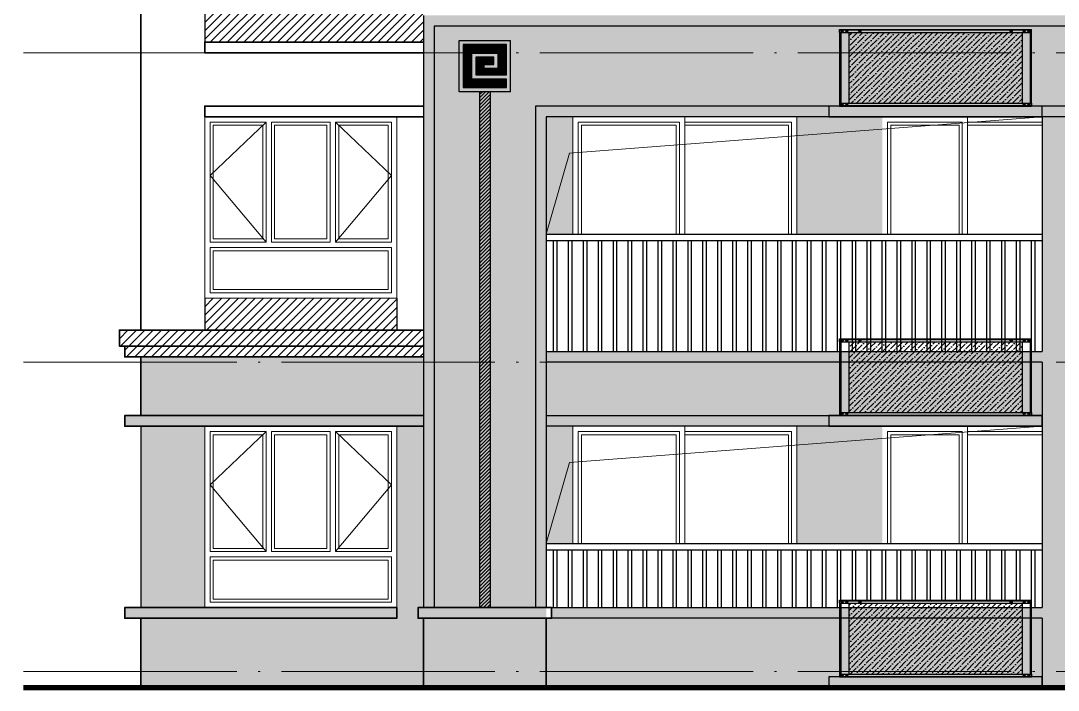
# Model space of a CAD drawing. Extents: x -518115 to 1124316, y -209821 to 1628073.
# Drawn here: x 826692 to 836417, y 114574 to 120849 of the extents above; entities that cross this region are included whole.
import ezdxf
from ezdxf.xclip import XClip

# ---------------------------------------------------------------- set-up
doc = ezdxf.new("R2010")
doc.units = 0
doc.header["$LTSCALE"] = 1000
doc.header["$MEASUREMENT"] = 0
doc.header["$XCLIPFRAME"] = 0
doc.linetypes.add('DOTE', pattern=[2.4200000000000004, 2, -0.2, 0.02, -0.2])
for name, color, linetype in [('3-剖面填充（细）', 250, 'Continuous'), ('5-平立面看线1', 45, 'Continuous'), ('Stair-栏杆', 142, 'Continuous'), ('修改标示', 212, 'Continuous'), ('看线', 251, 'Continuous'), ('立面', 73, 'Continuous')]:
    doc.layers.add(name, color=color, linetype=linetype)
for name, color, linetype, lineweight in [('DOTE', 19, 'DOTE', 9), ('WALL', 9, 'Continuous', 40), ('WINDOW', 144, 'Continuous', 15), ('立面-中轮廓线', 213, 'Continuous', 35), ('立面-普通轮廓', 7, 'Continuous', 18), ('立面-洞口示意', 152, 'Continuous', 13), ('立面-窗开启线', 250, 'Continuous', 13)]:
    doc.layers.add(name, color=color, linetype=linetype, lineweight=lineweight)

# ---------------------------------------------------------------- blocks, each defined once
blk = doc.blocks.new('A$C0FC9229A')
at = {"color": 164}
blk.add_wipeout([(1079.579837211702, 1056.4612844407857), (1079.0798372109443, 1056.961284441528), (-922.9201627899898, 1056.9612844389592), (-923.4201627882102, 1056.4612844407295), (-923.4201627881281, 1026.9612844414949), (-921.9201627881267, 1026.9612844417134), (-921.9201627881266, 286.96128444166413), (-923.4201627881263, 286.96128444170995), (-923.4201627882101, 257.4612844426099), (-922.92016278999, 256.96128444438006), (1079.0798372109446, 256.96128444187), (1079.5798372117024, 257.4612844426122), (1079.5798372118738, 286.9612844416141), (1078.0798372118734, 286.961284441712), (1078.0798372118734, 1026.9612844416044), (1079.5798372118675, 1026.9612844419455)], dxfattribs=at).translate(0, 0, -1e-08).dxf.layer = 'WALL'
h = blk.add_hatch()
h.set_pattern_fill('ANSI36', color=164, scale=25, style=0)
h.set_pattern_definition([(45, (0, 0), (21.04747528375584, 77.17407604043804), [99.21875, -19.84375, 0, -19.84375])])
h.paths.add_polyline_path([(982.5813084756956, 286.9612844416974), (982.5813084756956, 1026.961284441697), (-825.9216340542771, 1026.961284441671), (-825.9216340542771, 286.9612844416711)])
for p, q in [((-923.4201627881266, 1026.96128444167), (-923.4201627881266, 1056.461284440738)), ((-923.4201627881266, 1056.461284440738), (-922.9201627899893, 1056.461284440738)), ((-923.4201627881266, 1051.754177659896), (1079.579837211873, 1051.754177659925)), ((-923.4201627881266, 1026.96128444167), (1079.579837211873, 1026.961284441699)), ((-922.9201627899893, 1056.961284441553), (1079.079837210942, 1056.961284441582)), ((-922.9201627899893, 1026.96128444167), (-922.9201627899893, 1056.961284441553)), ((-922.9201627899893, 1056.814837830636), (1079.079837210942, 1056.814837830665)), ((-922.9201627899893, 1052.107731049909), (1079.079837210942, 1052.107731049939)), ((-921.9201627881266, 286.9612844416697), (-921.9201627881266, 1026.96128444167)), ((-921.5666091800667, 1026.96128444167), (-921.5666091800667, 286.9613622748584)), ((-921.0716340537183, 286.9612844416697), (-921.0716340537183, 1026.96128444167)), ((-912.068080663681, 1026.96128444167), (-912.068080663681, 286.9612844416697)), ((-911.9201627885923, 1056.814837830636), (-911.9201627885923, 1026.96128444167)), ((-911.7145272712223, 1026.96128444167), (-911.7145272712223, 286.9612844416697)), ((-896.9201627885923, 1039.848035787727), (-899.4201627899893, 1038.404660114698)), ((-899.4201627899893, 1038.404660114698), (-899.4201627899893, 1035.517908768525)), ((-899.4201627899893, 1035.517908768525), (-896.9201627885923, 1034.074533095496)), ((-896.9201627885923, 1029.606468328537), (-896.9201627885923, 1044.316100554686)), ((-894.4201627899893, 1038.404660114698), (-896.9201627885923, 1039.848035787727)), ((-896.9201627885923, 1034.074533095496), (-894.4201627899893, 1035.517908768525)), ((-894.4201627899893, 1035.517908768525), (-894.4201627899893, 1038.404660114698)), ((-846.9201627885923, 1039.848035787727), (-849.4201627899893, 1038.404660114698)), ((-849.4201627899893, 1038.404660114698), (-849.4201627899893, 1035.517908768525)), ((-849.4201627899893, 1035.517908768525), (-846.9201627885923, 1034.074533095496)), ((-846.9201627885923, 1029.606468328537), (-846.9201627885923, 1044.316100554686)), ((-844.4201627899893, 1038.404660114698), (-846.9201627885923, 1039.848035787727)), ((-846.9201627885923, 1034.074533095496), (-844.4201627899893, 1035.517908768525)), ((-844.4201627899893, 1035.517908768525), (-844.4201627899893, 1038.404660114698)), ((-826.4216340524144, 1026.96128444167), (-826.4216340524144, 286.9612844416697)), ((-825.9216340542771, 1026.96128444167), (-825.9216340542771, 286.9612844416697)), ((-719.7339139464311, 1044.642090430745), (-703.1064116298221, 1044.642090430745)), ((-719.7339139464311, 1034.852737898735), (-703.1064116298221, 1034.852737898735)), ((-711.4201627881266, 1054.099483286176), (-711.4201627881266, 1025.40696208764)), ((859.2660860535689, 1044.642090430774), (875.8935883701779, 1044.642090430774)), ((859.2660860535689, 1034.852737898764), (875.8935883701779, 1034.852737898764)), ((867.5798372118734, 1054.099483286205), (867.5798372118734, 1025.406962087669)), ((982.5813084756956, 1026.961284441699), (982.5813084756956, 286.9612844416988)), ((1003.079837209545, 1039.848035787756), (1000.579837210942, 1038.404660114727)), ((1000.579837210942, 1038.404660114727), (1000.579837210942, 1035.517908768554)), ((1000.579837210942, 1035.517908768554), (1003.079837209545, 1034.074533095525)), ((1003.079837209545, 1029.606468328566), (1003.079837209545, 1044.316100554715)), ((1005.579837210942, 1038.404660114727), (1003.079837209545, 1039.848035787756)), ((1003.079837209545, 1034.074533095525), (1005.579837210942, 1035.517908768554)), ((1005.579837210942, 1035.517908768554), (1005.579837210942, 1038.404660114727)), ((1053.079837211873, 1039.848035787756), (1050.579837210942, 1038.404660114727)), ((1050.579837210942, 1038.404660114727), (1050.579837210942, 1035.517908768554)), ((1050.579837210942, 1035.517908768554), (1053.079837211873, 1034.074533095525)), ((1053.079837209545, 1029.606468328566), (1053.079837209545, 1044.316100554715)), ((1055.579837210942, 1038.404660114727), (1053.079837211873, 1039.848035787756)), ((1053.079837211873, 1034.074533095525), (1055.579837210942, 1035.517908768554)), ((1055.579837210942, 1035.517908768554), (1055.579837210942, 1038.404660114727)), ((1067.874201694503, 1026.961284441699), (1067.874201694503, 286.9612844416988)), ((1068.079837211873, 1056.961284441582), (1068.079837211873, 1026.961284441699)), ((1068.227755086962, 1026.961284441699), (1068.227755086962, 286.9612844416988)), ((1077.231308476999, 286.9612844416988), (1077.231308476999, 1026.961284441699)), ((1077.726283603348, 1026.961284441699), (1077.726283603348, 286.9613622748875)), ((1078.079837211873, 286.9612844416988), (1078.079837211873, 1026.961284441699)), ((1079.079837210942, 1026.961284441699), (1079.079837210942, 1056.961284441582)), ((1079.579837211873, 1056.461284440767), (1079.079837210942, 1056.461284440767)), ((1079.579837211873, 1026.961284441699), (1079.579837211873, 1056.461284440767)), ((-923.4201627881266, 286.9612844416697), (1079.579837211873, 286.9612844416988)), ((-923.4201627881266, 286.9612844416697), (-923.4201627881266, 257.461284442601)), ((-923.4201627881266, 262.1683912233275), (1079.579837211873, 262.1683912233566)), ((-923.4201627881266, 257.461284442601), (-922.9201627899893, 257.461284442601)), ((-922.9201627899893, 286.9612844416697), (-922.9201627899893, 256.9612844417861)), ((-922.9201627899893, 261.8148378334299), (1079.079837210942, 261.814837833459)), ((-922.9201627899893, 257.107731052587), (1079.079837210942, 257.1077310526161)), ((-922.9201627899893, 256.9612844417861), (1079.079837210942, 256.9612844418152)), ((-921.9201627881266, 286.9612844416697), (-825.9216340542771, 286.9612844416697)), ((-911.9201627885923, 257.107731052587), (-911.9201627885923, 286.9612844416697)), ((-899.4201627899893, 278.4046601146983), (-896.9201627885923, 279.8480357878434)), ((-899.4201627899893, 275.5179087686411), (-899.4201627899893, 278.4046601146983)), ((-896.9201627885923, 274.0745330956124), (-899.4201627899893, 275.5179087686411)), ((-896.9201627885923, 284.3161005548027), (-896.9201627885923, 269.6064683286531)), ((-896.9201627885923, 279.8480357878434), (-894.4201627899893, 278.4046601146983)), ((-894.4201627899893, 275.5179087686411), (-896.9201627885923, 274.0745330956124)), ((-894.4201627899893, 278.4046601146983), (-894.4201627899893, 275.5179087686411)), ((-849.4201627899893, 278.4046601146983), (-846.9201627885923, 279.8480357878434)), ((-849.4201627899893, 275.5179087686411), (-849.4201627899893, 278.4046601146983)), ((-846.9201627885923, 274.0745330956124), (-849.4201627899893, 275.5179087686411)), ((-846.9201627885923, 284.3161005548027), (-846.9201627885923, 269.6064683286531)), ((-846.9201627885923, 279.8480357878434), (-844.4201627899893, 278.4046601146983)), ((-844.4201627899893, 275.5179087686411), (-846.9201627885923, 274.0745330956124)), ((-844.4201627899893, 278.4046601146983), (-844.4201627899893, 275.5179087686411)), ((1000.579837210942, 278.4046601148439), (1003.079837209545, 279.8480357878725)), ((1000.579837210942, 275.5179087686702), (1000.579837210942, 278.4046601148439)), ((1003.079837209545, 274.0745330956415), (1000.579837210942, 275.5179087686702)), ((1003.079837209545, 284.3161005548318), (1003.079837209545, 269.6064683286822)), ((1003.079837209545, 279.8480357878725), (1005.579837210942, 278.4046601148439)), ((1005.579837210942, 275.5179087686702), (1003.079837209545, 274.0745330956415)), ((1005.579837210942, 278.4046601148439), (1005.579837210942, 275.5179087686702)), ((1050.579837210942, 278.4046601148439), (1053.079837211873, 279.8480357878725)), ((1050.579837210942, 275.5179087686702), (1050.579837210942, 278.4046601148439)), ((1053.079837211873, 274.0745330956415), (1050.579837210942, 275.5179087686702)), ((1053.079837209545, 284.3161005548318), (1053.079837209545, 269.6064683286822)), ((1053.079837211873, 279.8480357878725), (1055.579837210942, 278.4046601148439)), ((1055.579837210942, 275.5179087686702), (1053.079837211873, 274.0745330956415)), ((1055.579837210942, 278.4046601148439), (1055.579837210942, 275.5179087686702)), ((1068.079837211873, 256.9612844418152), (1068.079837211873, 286.9612844416988)), ((1079.079837210942, 286.9612844416988), (1079.079837210942, 256.9612844418152)), ((1079.579837211873, 257.4612844426301), (1079.079837210942, 257.4612844426301)), ((1079.579837211873, 286.9612844416988), (1079.579837211873, 257.4612844426301))]:
    blk.add_line(p, q, dxfattribs=at)
for points in [[(-923.4201627881266, 1051.754177659896), (-923.382646670565, 1051.888544058689), (-923.2743637273088, 1052.003718933818), (-923.1117844744585, 1052.080736328644), (-922.9201627899893, 1052.107731049909)], [(1079.579837211873, 1051.754177659925), (1079.541776977945, 1051.889476683282), (1079.433390601072, 1052.004177660274), (1079.271178926341, 1052.080818401126), (1079.079837210942, 1052.107731049939)], [(-923.4201627881266, 262.1683912233275), (-923.382646670565, 262.0340248246503), (-923.2743637273088, 261.9188499495212), (-923.1117844744585, 261.8418325546954), (-922.9201627899893, 261.8148378334299)], [(1079.579837211873, 262.1683912233566), (1079.541776977945, 262.0330922001158), (1079.433390601072, 261.9183912230073), (1079.271178926341, 261.8417504822719), (1079.079837210942, 261.814837833459)]]:
    blk.add_lwpolyline(points, dxfattribs=at)
for centre, radius in [((-896.9201627885923, 1036.96128444167), 9.999999999959998), ((-896.9201627885923, 1036.96128444167), 9.499999999199998), ((-846.9201627885923, 1036.96128444167), 9.999999999959998), ((-846.9201627885923, 1036.96128444167), 9.499999999199998), ((1003.079837209545, 1036.961284441699), 9.999999999959998), ((1003.079837209545, 1036.961284441699), 9.499999999199998), ((1053.079837211873, 1036.961284441699), 9.999999999959998), ((1053.079837211873, 1036.961284441699), 9.499999999199998), ((-896.9201627885923, 276.9612844416697), 9.999999999959998), ((-896.9201627885923, 276.9612844416697), 9.499999999199998), ((-846.9201627885923, 276.9612844416697), 9.999999999959998), ((-846.9201627885923, 276.9612844416697), 9.499999999199998), ((1003.079837209545, 276.9612844416988), 9.999999999959998), ((1003.079837209545, 276.9612844416988), 9.499999999199998), ((1053.079837211873, 276.9612844416988), 9.999999999959998), ((1053.079837211873, 276.9612844416988), 9.499999999199998)]:
    blk.add_circle(centre, radius, dxfattribs=at)
for centre, radius, start, end in [((-922.9201627899893, 1056.461284440738), 0.4999999982210284, 90, 180), ((-719.9783924506046, 1039.74741416474), 4.900778049206776, 87.14057591316207, 272.8594240868379), ((-702.8619331256486, 1039.74741416474), 4.900778049206776, 267.1405759131621, 92.85942408683792), ((859.0216075493954, 1039.747414164769), 4.900778049206776, 87.14057591316207, 272.8594240868379), ((876.1380668743514, 1039.747414164769), 4.900778049206776, 267.1405759131621, 92.85942408683792), ((1079.079837210942, 1056.461284440767), 0.5000000007600001, 0, 90), ((-922.9201627899893, 257.461284442601), 0.4999999982210284, 180, 270), ((1079.079837210942, 257.4612844426301), 0.5000000007600001, 270, 0)]:
    blk.add_arc(centre, radius, start, end, dxfattribs=at)
blk = doc.blocks.new('A$C6E765447')
at = {"layer": '3-剖面填充（细）'}
h = blk.add_hatch(dxfattribs=at)
h.set_pattern_fill('ANSI31', color=251, scale=5)
h.set_pattern_definition([(45, (0, 0), (-5.612660075668221, 5.612660075668221), [])])
h.paths.add_polyline_path([(752.4873256832362, 98.34558459406254), (752.488500122385, 501.7472126909997), (347.5151471169665, 501.7472126909997), (347.5151471169665, 216.5989486103435), (634.9753073384053, 216.5980891659856), (634.9759096482303, 383.8731053103693), (465.0597000622656, 383.8735327089671), (465.0594519505976, 314.8372825471452), (554.621606254601, 314.8370157694444), (554.6215028543957, 276.4907131245126), (427.4766364826356, 276.4910335540771), (427.4770903480239, 421.8491470410954), (672.5587241169998, 421.8485611676006), (672.5579672014575, 178.2518236484611), (347.5151471169665, 178.2525947944113), (347.5151471169665, 98.34674059426987)])
at = {"layer": '立面'}
for p, q in [((309.9311556662433, 60.00056258006953), (309.9324931035517, 540.0905675082467)), ((790.070138166775, 540.07518442336), (309.9324931035517, 540.0905675082467)), ((347.514283454977, 216.5989486129256), (347.5151471169665, 501.7472126909997)), ((347.5151471169665, 501.7472126909997), (752.4885001661023, 501.7622289133724)), ((752.4885001661023, 501.7622289133724), (752.4873256832361, 98.34558459406253)), ((790.0688443301478, 59.9992481044028), (790.070138166775, 540.07518442336)), ((427.4770903480239, 421.8491470410954), (427.4766364826355, 276.4910335540771)), ((672.5587241169997, 421.8485611676006), (427.4770903480239, 421.8491470410954)), ((672.5579672014574, 178.2518236484611), (672.5587241169997, 421.8485611676006)), ((465.0594519505976, 314.8372825471452), (465.0597000622656, 383.8735327089671)), ((554.6216062546009, 314.8370157694444), (465.0594519505976, 314.8372825471452)), ((465.0597000622656, 383.8735327089671), (634.9759096482303, 383.8731053103693)), ((554.6215028543957, 276.4907131245127), (554.6216062546009, 314.8370157694444)), ((634.9759096482303, 383.8731053103693), (634.9753073384054, 216.5980891659856)), ((634.9753073384054, 216.5980891659856), (347.514283454977, 216.5989486129256)), ((427.4766364826355, 276.4910335540771), (554.6215028543957, 276.4907131245127)), ((347.5139713321114, 98.3467405976262), (347.5141790736234, 178.2525947967079)), ((752.4873256832361, 98.34558459406253), (347.5139713321114, 98.3467405976262)), ((347.5141790736234, 178.2525947967079), (672.5579672014574, 178.2518236484611)), ((309.9311556662433, 60.00056258006953), (790.0688443301478, 59.9992481044028))]:
    blk.add_line(p, q, dxfattribs=at)
blk = doc.blocks.new('A$C6BC36758')
at = {"layer": 'WINDOW'}
for points in [[(-1750.000285381684, 1650), (-1225.000285381684, 1650), (-1225.000285381684, 525), (-1750.000285381684, 525)], [(-1175.000285381684, 1650), (-624.9999999997672, 1650), (-624.9999999997672, 525), (-1175.000285381684, 525)], [(-50, 1650), (-575, 1650), (-575, 525), (-50, 525)], [(-1750.000285381684, 475), (-50, 475), (-50, 50), (-1750.000285381684, 50)]]:
    blk.add_lwpolyline(points, close=True, dxfattribs=at)
at = {"layer": 'WINDOW', "color": 250}
for points in [[(-1720.000285381684, 1620), (-1255.000285381684, 1620), (-1255.000285381684, 555), (-1720.000285381684, 555)], [(-1145.000285381684, 1620), (-654.9999999997672, 1620), (-654.9999999997672, 555), (-1145.000285381684, 555)], [(-80, 1620), (-545, 1620), (-545, 555), (-80, 555)], [(-1720.000285381684, 445), (-80, 445), (-80, 80), (-1720.000285381684, 80)]]:
    blk.add_lwpolyline(points, close=True, dxfattribs=at)
at = {"layer": '立面-普通轮廓'}
blk.add_lwpolyline([(-1800.000285381684, 1700), (0, 1700), (0, 0), (-1800.000285381684, 0)], close=True, dxfattribs=at)
at = {"layer": '立面-窗开启线', "color": 251, "ltscale": 0.5, "true_color": 0x636466}
for points in [[(-1225.000285381684, 1650), (-1750.000285381684, 1150), (-1225.000285381684, 525)], [(-575, 1650), (-50, 1150), (-575, 525)]]:
    blk.add_lwpolyline(points, dxfattribs=at)
blk = doc.blocks.new('A$C28396737')
at = {"layer": 'WINDOW'}
blk.add_line((-800.000142690842, 2299.999999992666), (-800.000142690842, 0), dxfattribs=at)
for points in [[(-1550.000285381684, 2249.999999992666), (-850.0001426907838, 2249.999999992608), (-850.0001426907838, 49.99999999994179), (-1550.000285381684, 50)], [(-49.99999999988358, 2249.999999992666), (-800.0001426907838, 2249.999999992608), (-800.0001426907838, 49.99999999994179), (-49.99999999988358, 50)]]:
    blk.add_lwpolyline(points, close=True, dxfattribs=at)
at = {"layer": 'WINDOW', "color": 250}
blk.add_lwpolyline([(-1520.000285381684, 2219.999999992666), (-880.0001426907838, 2219.999999992608), (-880.0001426907838, 79.99999999994179), (-1520.000285381684, 80)], close=True, dxfattribs=at)
blk.add_lwpolyline([(-800.000142690842, 80), (-79.99999999988358, 80), (-79.99999999988358, 2219.999999992666), (-800.000142690842, 2219.999999992666)], dxfattribs=at)
at = {"layer": '立面-普通轮廓'}
blk.add_lwpolyline([(-1600.000285381684, 2299.999999992666), (0, 2299.999999992666), (0, 0), (-1600.000285381684, 0)], close=True, dxfattribs=at)
blk = doc.blocks.new('A$C41BE1890')
at = {"layer": 'WINDOW'}
blk.add_line((-1050.000142690842, 2299.999999992666), (-1050.000142690842, 0), dxfattribs=at)
for points in [[(-2050.000285381684, 2249.999999992666), (-1100.000142690784, 2249.999999992608), (-1100.000142690784, 49.99999999994179), (-2050.000285381684, 50)], [(-49.99999999988358, 2249.999999992666), (-1050.000142690784, 2249.999999992608), (-1050.000142690784, 49.99999999994179), (-49.99999999988358, 50)]]:
    blk.add_lwpolyline(points, close=True, dxfattribs=at)
at = {"layer": 'WINDOW', "color": 250}
blk.add_lwpolyline([(-2020.000285381684, 2219.999999992666), (-1130.000142690784, 2219.999999992608), (-1130.000142690784, 79.99999999994179), (-2020.000285381684, 80)], close=True, dxfattribs=at)
blk.add_lwpolyline([(-1050.000142690842, 80), (-79.99999999988358, 80), (-79.99999999988358, 2219.999999992666), (-1050.000142690842, 2219.999999992666)], dxfattribs=at)
at = {"layer": '立面-普通轮廓'}
blk.add_lwpolyline([(-2100.000285381684, 2299.999999992666), (0, 2299.999999992666), (0, 0), (-2100.000285381684, 0)], close=True, dxfattribs=at)
blk = doc.blocks.new('hfhfthfthf')
at = {"layer": 'Stair-栏杆'}
for p, q in [((424316.5786998163, 36475.99991834373), (428966.5787161089, 36475.99991834373)), ((424316.5786998163, 36415.99991834466), (428966.5787161089, 36415.99991834466))]:
    blk.add_line(p, q, dxfattribs=at)
for points in [[(424386.5786998165, 35376), (424386.5786998165, 36415.99991834466)], [(424416.5786998165, 36415.99991834466), (424416.5786998165, 35376)], [(424526.5786998165, 35376), (424526.5786998165, 36415.99991834466)], [(424556.5786998165, 36415.99991834466), (424556.5786998165, 35376)], [(424666.5786998165, 35376), (424666.5786998165, 36415.99991834466)], [(424696.5786998165, 36415.99991834466), (424696.5786998165, 35376)], [(424806.5786998165, 35376), (424806.5786998165, 36415.99991834466)], [(424836.5786998165, 36415.99991834466), (424836.5786998165, 35376)], [(424946.5786998165, 35376), (424946.5786998165, 36415.99991834466)], [(424976.5786998165, 36415.99991834466), (424976.5786998165, 35376)], [(425086.5786998165, 35376), (425086.5786998165, 36415.99991834466)], [(425116.5786998165, 36415.99991834466), (425116.5786998165, 35376)], [(425226.5786998165, 35376), (425226.5786998165, 36415.99991834466)], [(425256.5786998165, 36415.99991834466), (425256.5786998165, 35376)], [(425366.5786998165, 35376), (425366.5786998165, 36415.99991834466)], [(425396.5786998165, 36415.99991834466), (425396.5786998165, 35376)], [(425506.5786998165, 35376), (425506.5786998165, 36415.99991834466)], [(425536.5786998165, 36415.99991834466), (425536.5786998165, 35376)], [(425646.5786998165, 35376), (425646.5786998165, 36415.99991834466)], [(425676.5786998165, 36415.99991834466), (425676.5786998165, 35376)], [(425786.5786998165, 35376), (425786.5786998165, 36415.99991834466)], [(425816.5786998165, 36415.99991834466), (425816.5786998165, 35376)], [(425926.5786998165, 35376), (425926.5786998165, 36415.99991834466)], [(425956.5786998165, 36415.99991834466), (425956.5786998165, 35376)], [(426066.5786998165, 35376), (426066.5786998165, 36415.99991834466)], [(426096.5786998165, 36415.99991834466), (426096.5786998165, 35376)], [(426206.5786998165, 35376), (426206.5786998165, 36415.99991834466)], [(426236.5786998165, 36415.99991834466), (426236.5786998165, 35376)], [(426346.5786998165, 35376), (426346.5786998165, 36415.99991834466)], [(426376.5786998165, 36415.99991834466), (426376.5786998165, 35376)], [(426486.5786998165, 35376), (426486.5786998165, 36415.99991834466)], [(426516.5786998165, 36415.99991834466), (426516.5786998165, 35376)], [(426626.5786998165, 35376), (426626.5786998165, 36415.99991834466)], [(426656.5786998165, 36415.99991834466), (426656.5786998165, 35376)], [(426766.5786998165, 35376), (426766.5786998165, 36415.99991834466)], [(426796.5786998165, 36415.99991834466), (426796.5786998165, 35376)], [(426906.5786998165, 35376), (426906.5786998165, 36415.99991834466)], [(426936.5786998165, 36415.99991834466), (426936.5786998165, 35376)], [(427046.5786998165, 35376), (427046.5786998165, 36415.99991834466)], [(427076.5786998165, 36415.99991834466), (427076.5786998165, 35376)], [(427186.5786998165, 35376), (427186.5786998165, 36415.99991834466)], [(427216.5786998165, 36415.99991834466), (427216.5786998165, 35376)], [(427326.5786998165, 35376), (427326.5786998165, 36415.99991834466)], [(427356.5786998165, 36415.99991834466), (427356.5786998165, 35376)], [(427466.5786998165, 35376), (427466.5786998165, 36415.99991834466)], [(427496.5786998165, 36415.99991834466), (427496.5786998165, 35376)], [(427606.5786998165, 35376), (427606.5786998165, 36415.99991834466)], [(427636.5786998165, 36415.99991834466), (427636.5786998165, 35376)], [(427746.5786998165, 35376), (427746.5786998165, 36415.99991834466)], [(427776.5786998165, 36415.99991834466), (427776.5786998165, 35376)], [(427886.5786998165, 35376), (427886.5786998165, 36415.99991834466)], [(427916.5786998165, 36415.99991834466), (427916.5786998165, 35376)], [(428026.5786998165, 35376), (428026.5786998165, 36415.99991834466)], [(428056.5786998165, 36415.99991834466), (428056.5786998165, 35376)], [(428166.5786998165, 35376), (428166.5786998165, 36415.99991834466)], [(428196.5786998165, 36415.99991834466), (428196.5786998165, 35376)], [(428306.5786998165, 35376), (428306.5786998165, 36415.99991834466)], [(428336.5786998165, 36415.99991834466), (428336.5786998165, 35376)], [(428446.5786998165, 35376), (428446.5786998165, 36415.99991834466)], [(428476.5786998165, 36415.99991834466), (428476.5786998165, 35376)], [(428586.5786998165, 35376), (428586.5786998165, 36415.99991834466)], [(428616.5786998165, 36415.99991834466), (428616.5786998165, 35376)], [(428726.5786998165, 35376), (428726.5786998165, 36415.99991834466)], [(428756.5786998165, 36415.99991834466), (428756.5786998165, 35376)], [(428866.5786998165, 35376), (428866.5786998165, 36415.99991834466)], [(428896.5786998165, 36415.99991834466), (428896.5786998165, 35376)]]:
    blk.add_lwpolyline(points, dxfattribs=at)

msp = doc.modelspace()

# ---------------------------------------------------------------- hatches: boundary and pattern name
at = {"layer": '3-剖面填充（细）'}
h = msp.add_hatch(dxfattribs=at)
h.set_pattern_fill('ANSI31', color=256, scale=35)
h.set_pattern_definition([(45, (407300.0000000347, 76572.63961671287), (-39.28862052967754, 39.28862052967754), [])])
edge = h.paths.add_edge_path()
edge.add_line((830316.5787371788, 120998.6396167124), (830316.5787371789, 121148.6396167194))
edge.add_line((830316.5787371686, 121148.6396167132), (828416.5787028698, 121148.6396167131))
edge.add_line((828416.5787028699, 121148.6396167131), (828416.5787028699, 120648.6396167128))
edge.add_line((828416.5787028699, 120648.6396167128), (830466.5787371686, 120648.6396167195))
edge.add_line((830466.5787371686, 120648.6396167195), (830466.5787371686, 120998.6396167125))
edge.add_line((830466.5787371686, 120998.6396167125), (830216.5787028982, 120998.6396166707))
h = msp.add_hatch(dxfattribs=at)
h.set_pattern_fill('ANSI31', color=256, scale=15)
h.set_pattern_definition([(45, (663020.303450773, -7299.269138854579), (-16.83798022700466, 16.83798022700466), [])])
h.paths.add_polyline_path([(830991.5788072433, 115348.6396167132), (831091.5788183348, 115348.6396167132), (831091.5802572427, 120183.59397273), (830991.5802461467, 120183.5939412916)])
h = msp.add_hatch(dxfattribs=at)
h.set_pattern_fill('ANSI31', color=256, scale=35)
h.set_pattern_definition([(45, (407300.0000000347, 73672.63961671287), (-39.28862052967754, 39.28862052967754), [])])
h.paths.add_polyline_path([(828416.5787028699, 117948.6396167129), (830216.5787028697, 117948.6396167131), (830216.5787028697, 118248.6396167201), (828416.5787028699, 118248.6396167131)])
h = msp.add_hatch(dxfattribs=at)
h.set_pattern_fill('ANSI31', color=256, scale=35)
h.set_pattern_definition([(45, (406499.9998573149, 73372.63961671264), (-39.28862052967754, 39.28862052967754), [])])
h.paths.add_polyline_path([(827616.5785601501, 117798.6396167129), (827666.57856015, 117798.6396167129), (827666.5785601499, 117698.6396167133), (830466.5787371687, 117698.6396167125), (830466.5787371687, 117948.6396167125), (827616.5785601501, 117948.6396167129)])

# ---------------------------------------------------------------- linework, layer by layer
at = {"color": 2}
for points in [[(836266.1298703143, 120048.639616713), (834266.1298703143, 120048.639616713), (834266.1298703143, 119948.6396167131), (836266.1298703143, 119948.6396167131)], [(836266.1298703142, 114698.6396167128), (834266.1298703142, 114698.6396167128), (834266.1298703142, 114598.6396167129), (836266.1298703142, 114598.6396167129)]]:
    msp.add_lwpolyline(points, close=True, dxfattribs=at)
at = {"layer": '3-剖面填充（细）'}
for p, q in [((828416.5787028698, 121048.6396167131), (828416.5787028696, 120648.6396167126)), ((828416.5787028698, 118248.6396167132), (828416.5787028697, 117948.6396167129)), ((830216.5787028698, 118248.6396167132), (830216.5787028697, 117948.6396167113))]:
    msp.add_line(p, q, dxfattribs=at)
at = {"layer": '5-平立面看线1', "color": 1, "ltscale": 0.8, "const_width": 50}
msp.add_lwpolyline([(879116.5787018675, 114598.6396167129), (826716.5787028406, 114598.6396167129)], dxfattribs=at)
at = {"layer": 'Stair-栏杆'}
for p, q in [((831616.578699851, 115948.6395350566), (836266.5787161436, 115948.6395350566)), ((831616.578699851, 115888.6395350575), (836266.5787161436, 115888.6395350575))]:
    msp.add_line(p, q, dxfattribs=at)
for points in [[(831686.5786998512, 115348.6396167129), (831686.5786998512, 115888.6395350575)], [(831716.5786998512, 115888.6395350575), (831716.5786998512, 115348.6396167129)], [(831826.5786998512, 115348.6396167129), (831826.5786998512, 115888.6395350575)], [(831856.5786998512, 115888.6395350575), (831856.5786998512, 115348.6396167129)], [(831966.5786998512, 115348.6396167129), (831966.5786998512, 115888.6395350575)], [(831996.5786998512, 115888.6395350575), (831996.5786998512, 115348.6396167129)], [(832106.5786998512, 115348.6396167129), (832106.5786998512, 115888.6395350575)], [(832136.5786998512, 115888.6395350575), (832136.5786998512, 115348.6396167129)], [(832246.5786998512, 115348.6396167129), (832246.5786998512, 115888.6395350575)], [(832276.5786998512, 115888.6395350575), (832276.5786998512, 115348.6396167129)], [(832386.5786998512, 115348.6396167129), (832386.5786998512, 115888.6395350575)], [(832416.5786998512, 115888.6395350575), (832416.5786998512, 115348.6396167129)], [(832526.5786998512, 115348.6396167129), (832526.5786998512, 115888.6395350575)], [(832556.5786998512, 115888.6395350575), (832556.5786998512, 115348.6396167129)], [(832666.5786998512, 115348.6396167129), (832666.5786998512, 115888.6395350575)], [(832696.5786998512, 115888.6395350575), (832696.5786998512, 115348.6396167129)], [(832806.5786998512, 115348.6396167129), (832806.5786998512, 115888.6395350575)], [(832836.5786998512, 115888.6395350575), (832836.5786998512, 115348.6396167129)], [(832946.5786998512, 115348.6396167129), (832946.5786998512, 115888.6395350575)], [(832976.5786998512, 115888.6395350575), (832976.5786998512, 115348.6396167129)], [(833086.5786998512, 115348.6396167129), (833086.5786998512, 115888.6395350575)], [(833116.5786998512, 115888.6395350575), (833116.5786998512, 115348.6396167129)], [(833226.5786998512, 115348.6396167129), (833226.5786998512, 115888.6395350575)], [(833256.5786998512, 115888.6395350575), (833256.5786998512, 115348.6396167129)], [(833366.5786998512, 115348.6396167129), (833366.5786998512, 115888.6395350575)], [(833396.5786998512, 115888.6395350575), (833396.5786998512, 115348.6396167129)], [(833506.5786998512, 115348.6396167129), (833506.5786998512, 115888.6395350575)], [(833536.5786998512, 115888.6395350575), (833536.5786998512, 115348.6396167129)], [(833646.5786998512, 115348.6396167129), (833646.5786998512, 115888.6395350575)], [(833676.5786998512, 115888.6395350575), (833676.5786998512, 115348.6396167129)], [(833786.5786998512, 115348.6396167129), (833786.5786998512, 115888.6395350575)], [(833816.5786998512, 115888.6395350575), (833816.5786998512, 115348.6396167129)], [(833926.5786998512, 115348.6396167129), (833926.5786998512, 115888.6395350575)], [(833956.5786998512, 115888.6395350575), (833956.5786998512, 115348.6396167129)], [(834066.5786998512, 115348.6396167129), (834066.5786998512, 115888.6395350575)], [(834096.5786998512, 115888.6395350575), (834096.5786998512, 115348.6396167129)], [(834206.5786998512, 115348.6396167129), (834206.5786998512, 115888.6395350575)], [(834236.5786998512, 115888.6395350575), (834236.5786998512, 115348.6396167129)], [(834346.5786998512, 115348.6396167129), (834346.5786998512, 115888.6395350575)], [(834376.5786998512, 115888.6395350575), (834376.5786998512, 115348.6396167129)], [(834486.5786998512, 115348.6396167129), (834486.5786998512, 115888.6395350575)], [(834516.5786998512, 115888.6395350575), (834516.5786998512, 115348.6396167129)], [(834626.5786998512, 115348.6396167129), (834626.5786998512, 115888.6395350575)], [(834656.5786998512, 115888.6395350575), (834656.5786998512, 115348.6396167129)], [(834766.5786998512, 115348.6396167129), (834766.5786998512, 115888.6395350575)], [(834796.5786998512, 115888.6395350575), (834796.5786998512, 115348.6396167129)], [(834906.5786998512, 115348.6396167129), (834906.5786998512, 115888.6395350575)], [(834936.5786998512, 115888.6395350575), (834936.5786998512, 115348.6396167129)], [(835046.5786998512, 115348.6396167129), (835046.5786998512, 115888.6395350575)], [(835076.5786998512, 115888.6395350575), (835076.5786998512, 115348.6396167129)], [(835186.5786998512, 115348.6396167129), (835186.5786998512, 115888.6395350575)], [(835216.5786998512, 115888.6395350575), (835216.5786998512, 115348.6396167129)], [(835326.5786998512, 115348.6396167129), (835326.5786998512, 115888.6395350575)], [(835356.5786998512, 115888.6395350575), (835356.5786998512, 115348.6396167129)], [(835466.5786998512, 115348.6396167129), (835466.5786998512, 115888.6395350575)], [(835496.5786998512, 115888.6395350575), (835496.5786998512, 115348.6396167129)], [(835606.5786998512, 115348.6396167129), (835606.5786998512, 115888.6395350575)], [(835636.5786998512, 115888.6395350575), (835636.5786998512, 115348.6396167129)], [(835746.5786998512, 115348.6396167129), (835746.5786998512, 115888.6395350575)], [(835776.5786998512, 115888.6395350575), (835776.5786998512, 115348.6396167129)], [(835886.5786998512, 115348.6396167129), (835886.5786998512, 115888.6395350575)], [(835916.5786998512, 115888.6395350575), (835916.5786998512, 115348.6396167129)], [(836026.5786998512, 115348.6396167129), (836026.5786998512, 115888.6395350575)], [(836056.5786998512, 115888.6395350575), (836056.5786998512, 115348.6396167129)], [(836166.5786998512, 115348.6396167129), (836166.5786998512, 115888.6395350575)], [(836196.5786998512, 115888.6395350575), (836196.5786998512, 115348.6396167129)]]:
    msp.add_lwpolyline(points, dxfattribs=at)
at = {"layer": '看线', "color": 30}
for p, q in [((836266.5787161436, 119948.639616713), (836266.5787161436, 117748.6396167126)), ((836266.5787161436, 117648.6396167129), (836266.5787161436, 115348.6396167126)), ((827816.5788455316, 117048.6396167132), (827816.5787465215, 115348.6396167132)), ((836266.5787161436, 115248.6396167131), (836266.5787161436, 114598.6396167129))]:
    msp.add_line(p, q, dxfattribs=at)
for points in [[(830466.5787371686, 120898.6396167124), (830466.5787371686, 115348.6396167132)], [(836266.5787161436, 117048.6396167134), (831616.578699851, 117048.639616713)]]:
    msp.add_lwpolyline(points, dxfattribs=at)
at = {"layer": '立面'}
for p, q in [((830991.5789355953, 120183.5938201218), (830991.5788471061, 115348.6396167132)), ((831091.5789355953, 120183.5938201218), (831091.5788471062, 115348.6396167132))]:
    msp.add_line(p, q, dxfattribs=at)
at = {"layer": '立面-中轮廓线'}
for p, q in [((827816.5787028407, 123448.6396167129), (827816.5787028407, 120548.6396167128)), ((827816.5787028407, 120548.6396167129), (827816.5787028407, 117948.6396167129))]:
    msp.add_line(p, q, dxfattribs=at)
at = {"layer": '立面-中轮廓线', "color": 2}
for p, q in [((827616.5785601499, 117948.6396167129), (830466.5787371686, 117948.6396167129)), ((827616.5785601499, 117798.6396167129), (830466.5787371686, 117798.6396167129)), ((827816.5785601499, 117698.6396167129), (830466.5787371686, 117698.6396167129)), ((827816.5787028407, 117148.6396167132), (830466.5787371686, 117148.639616713)), ((827816.5787028407, 117048.6396167132), (830466.5787371686, 117048.6396167123)), ((827816.5787406975, 115248.6396167132), (827816.5787028407, 114598.6396167129))]:
    msp.add_line(p, q, dxfattribs=at)
at = {"layer": '立面-中轮廓线'}
for points in [[(830466.5787371686, 120548.6396167129), (828416.5787028695, 120548.6396167126), (828416.5787028695, 120648.6396167126), (830466.5787371686, 120648.6396167124)], [(830466.5787371686, 119948.6396167123), (828416.5787028695, 119948.639616713), (828416.5787028695, 120048.639616713), (830466.5787371686, 120048.639616713)]]:
    msp.add_lwpolyline(points, dxfattribs=at)
at = {"layer": '立面-中轮廓线', "color": 2}
for points in [[(827816.5785601499, 117948.6396167129), (827616.5785601499, 117948.6396167129), (827616.5785601499, 117798.6396167129), (827666.5785601499, 117798.6396167129), (827666.5785601499, 117698.6396167129), (827816.5785601499, 117698.6396167129), (827816.5788455316, 117148.6396167132), (827666.5788455316, 117148.6396167132), (827666.5788455316, 117048.6396167132), (827816.5788455316, 117048.6396167132)], [(830216.5787028669, 115348.6396167132), (827666.5787028407, 115348.6396167132), (827666.5787028407, 115248.6396167132), (830216.5787029086, 115248.6396167135), (830216.5787028669, 115348.6396167132)], [(830466.5787371686, 115248.6396167132), (830466.5787371686, 114598.6396167129)], [(831616.578699851, 115248.6396167135), (831616.578699851, 114598.6396167129)]]:
    msp.add_lwpolyline(points, dxfattribs=at)
msp.add_lwpolyline([(831666.5786998301, 115348.6396167132), (830416.5787147629, 115348.6396167132), (830416.5787147629, 115248.6396167132), (831666.5786998718, 115248.6396167135)], close=True, dxfattribs=at)
at = {"layer": '立面-洞口示意'}
for points in [[(831616.5786998512, 118848.6395350566), (831836.0482824692, 119607.398597907), (836266.5787161436, 119948.6396167134)], [(831616.578699851, 115948.6395350566), (831836.0482824692, 116707.398597907), (836266.5787161436, 117048.6396167134)]]:
    msp.add_lwpolyline(points, dxfattribs=at)

# ---------------------------------------------------------------- block references
at = {"xscale": -1}
msp.add_blockref('A$C6E765447', (831591.5802516929, 120123.5940516685), dxfattribs=at)
for p in [(830216.5787028697, 118248.6396167132), (830216.5787028697, 115348.6396167132)]:
    msp.add_blockref('A$C6BC36758', p)
ref = msp.add_blockref('A$C41BE1890', (833966.5787026206, 117648.6396167129))
XClip(ref).set_block_clipping_path([(-2100.000285381684, 1199.9999183437394), (0, 2299.9999999926586)])
ref = msp.add_blockref('A$C28396737', (836366.4852851715, 117648.6396167129))
XClip(ref).set_block_clipping_path([(-1600.0002853815677, 1199.9999183437103), (-99.90656902786577, 2300.0000000003856)])
ref = msp.add_blockref('A$C41BE1890', (833966.5787026206, 114748.6396167129))
XClip(ref).set_block_clipping_path([(-2100.000285381684, 1199.9999183437394), (0, 2299.9999999926586)])
ref = msp.add_blockref('A$C28396737', (836366.4852851715, 114748.6396167129))
XClip(ref).set_block_clipping_path([(-1600.0002853815677, 1199.9999183437103), (-99.90656902786577, 2300.0000000003856)])
at = {"layer": '修改标示', "ltscale": 2, "xscale": 0.8976916526008281, "yscale": 0.8976916526008281, "zscale": 0.8976916526008281}
msp.add_blockref('A$C0FC9229A', (835196.0382522139, 116917.967616628), dxfattribs=at)

# ---------------------------------------------------------------- next in the draw order: linework, layer by layer
at = {"color": 2}
msp.add_lwpolyline([(836266.1298703143, 117148.639616713), (834266.1298703143, 117148.639616713), (834266.1298703143, 117048.6396167131), (836266.1298703143, 117048.6396167131)], close=True, dxfattribs=at)
at = {"layer": '3-剖面填充（细）', "color": 252, "true_color": 0x939598}
msp.add_lwpolyline([(849316.5787194723, 115348.6396167132), (849316.5787194723, 120048.639616713), (831516.578699851, 120048.639616713), (831516.578699851, 115348.6396167132)], dxfattribs=at)
at = {"layer": 'DOTE', "linetype": 'DOTE'}
msp.add_line((826716.5787028408, 117648.6396167129), (879116.5787018675, 117648.639616713), dxfattribs=at)
at = {"layer": '看线', "color": 30}
for points in [[(850266.5786821546, 115348.6396167132), (850266.5786821546, 120798.6396167124), (830566.5787371686, 120798.6396167124), (830566.5787371686, 115348.6396167132)], [(849216.5787194723, 115348.6396167132), (849216.5787194723, 119948.639616713), (831616.578699851, 119948.639616713), (831616.578699851, 115348.6396167132)], [(831616.578699851, 117748.6396167126), (836266.5787161436, 117748.6396167126)], [(836266.5787161436, 117648.6396167131), (831616.578699851, 117648.6396167126)], [(831616.578699851, 117148.639616713), (836266.5787161436, 117148.639616713)]]:
    msp.add_lwpolyline(points, dxfattribs=at)

# ---------------------------------------------------------------- next in the draw order: block references
msp.add_blockref('hfhfthfthf', (407300.0000000347, 82372.63961671287))

# ---------------------------------------------------------------- next in the draw order: block references
at = {"layer": '修改标示', "ltscale": 2, "xscale": 0.8976916526008281, "yscale": 0.8976916526008281, "zscale": 0.8976916526008281}
for p in [(835196.0382522139, 119817.967616628), (835196.0382522139, 114467.9676166277)]:
    msp.add_blockref('A$C0FC9229A', p, dxfattribs=at)

# ---------------------------------------------------------------- next in the draw order: hatches: boundary and pattern name
at = {"layer": '3-剖面填充（细）'}
h = msp.add_hatch(dxfattribs=at)
h.set_pattern_fill('混凝土', color=251, scale=40)
h.set_pattern_definition([(49.99999999999999, (419214.0000000347, 91072.63961671287), (286.9040730403014, -25.10085399303804), [30, -330]), (355, (419214.0000000347, 91072.63961671287), (-55.50053344520001, 300.8768534800047), [24, -264]), (100.4514, (419237.9086720347, 91070.54788071287), (231.4037526856086, 275.7758168243814), [25.496076, -280.4568448]), (46.18420000000001, (419214.0000000347, 91152.63961671287), (426.8964194502578, -66.20760573160723), [45, -495]), (96.6356, (419249.5746980347, 91147.12229391286), (373.8650822194813, 389.6471483601767), [38.2441152, -420.6852]), (351.1842, (419214.0000000347, 91152.63961671287), (373.8647780534509, 389.6474403701299), [36, -396]), (21, (419254.0000000347, 91132.63961671287), (238.7628208473847, -161.0475562661355), [30, -330]), (326.0000000000001, (419254.0000000347, 91132.63961671287), (97.32613276863269, 290.0600180187412), [24, -264]), (71.4514, (419273.8968932347, 91119.21897431288), (336.089051432596, 129.012198683981), [25.496076, -280.4568448]), (37.50000000000001, (419214.0000000347, 91072.63961671287), (4.863942126916267, 133.1575415325246), [0, -260.8, 0, -268, 0, -265]), (7.499999999999999, (419214.0000000347, 91072.63961671287), (105.2278149768594, 157.7646847529441), [0, -152.8, 0, -254.8, 0, -101]), (327.5, (419124.8000000347, 91072.63961671287), (213.5289744689636, -9.021948693751902), [0, -100, 0, -312, 0, -414]), (317.5, (419084.8000000347, 91072.63961671287), (233.2744677369545, 40.04199293292709), [0, -130, 0, -207.2, 0, -294])])
h.paths.add_polyline_path([(855216.5786882547, 119948.6396167216), (853416.5718837514, 119948.6396167216), (853416.5718837514, 117748.6396148015), (855216.5786882547, 117748.6396148015)], flags=16)
h.paths.add_polyline_path([(863166.5784017717, 117048.6396167206), (864766.5786871741, 117048.6396167206), (864766.5786871741, 115348.6396167206), (863166.5784017717, 115348.6396167206)], flags=16)
h.paths.add_polyline_path([(863166.5786871705, 119948.6396167206), (864766.5786871741, 119948.6396167206), (864766.5786871741, 118248.6396167206), (863166.5786871705, 118248.6396167206)], flags=16)
h.paths.add_polyline_path([(861566.5786874752, 117048.639616719), (862866.5786874745, 117048.639616719), (862866.5786874745, 115048.6022000138), (861566.5786874752, 115048.6022000138)], flags=16)
h.paths.add_polyline_path([(861566.5786875949, 119948.6396167209), (862866.5786875942, 119948.6396167209), (862866.5786875942, 117748.6396167185), (861566.5786875949, 117748.6396167185)], flags=16)
h.paths.add_polyline_path([(856866.5784026237, 117048.639616713), (856866.5784026237, 115948.6395350566), (856616.5786852358, 115948.6395350566), (856616.5786852358, 115348.6396167207), (856666.578685215, 115348.6396167415), (856666.578685215, 115248.6396167209), (856616.5786852358, 115248.6396167209), (856616.5786852358, 115348.6396167126), (861266.5787015285, 115348.6396167126), (861266.5787015285, 117048.6396167208), (859766.4849851747, 117048.639616713), (859766.4849851747, 115948.6395350566), (858966.5786880053, 115948.6395350566), (858966.5786880053, 117048.6396167207)], flags=16)
h.paths.add_polyline_path([(856866.5784026237, 119948.639616713), (856866.5784026237, 118848.6395350641), (856616.5786852358, 118848.6395350632), (856616.5786852358, 117748.6396167201), (861266.5787015285, 117748.6396167201), (861266.5787015285, 119948.6396167209), (859766.4849851747, 119948.6396167209), (859766.4849851747, 118848.6395350641), (858966.5786880053, 118848.6395350641), (858966.5786880053, 119948.6396167205)], flags=16)
h.paths.add_polyline_path([(853416.5784028728, 117048.6396167207), (855216.5786882545, 117048.6396167207), (855216.5786882545, 115348.6396167207), (853416.5784028728, 115348.6396167207)], flags=16)
h.paths.add_polyline_path([(867666.5789883212, 117048.6396167206), (866066.5787029188, 117048.6396167206), (866066.5787029188, 115348.6396167206), (867666.5789883212, 115348.6396167206)], flags=16)
h.paths.add_polyline_path([(867666.5787029224, 119948.6396167206), (866066.5787029188, 119948.6396167206), (866066.5787029188, 118248.6396167206), (867666.5787029224, 118248.6396167206)], flags=16)
h.paths.add_polyline_path([(869266.5787026178, 117048.639616719), (867966.5787026185, 117048.639616719), (867966.5787026185, 115048.6022000138), (869266.5787026178, 115048.6022000138)], flags=16)
h.paths.add_polyline_path([(869266.5787024981, 119948.6396167209), (867966.5787024988, 119948.6396167209), (867966.5787024988, 117748.6396167185), (869266.5787024981, 117748.6396167185)], flags=16)
h.paths.add_polyline_path([(873966.5789874693, 117048.639616713), (873966.5789874693, 115948.6395350566), (874216.5787048572, 115948.6395350566), (874216.5787048572, 115348.6396167207), (874166.578704878, 115348.6396167415), (874166.578704878, 115248.6396167209), (874216.5787048572, 115248.6396167209), (874216.5787048572, 115348.6396167126), (869566.5786885645, 115348.6396167126), (869566.5786885645, 117048.6396167208), (871066.6724049182, 117048.639616713), (871066.6724049182, 115948.6395350566), (871866.5787020876, 115948.6395350566), (871866.5787020876, 117048.6396167207)], flags=16)
h.paths.add_polyline_path([(873966.5789874693, 119948.639616713), (873966.5789874693, 118848.6395350641), (874216.5787048572, 118848.6395350632), (874216.5787048572, 117748.6396167201), (869566.5786885645, 117748.6396167201), (869566.5786885645, 119948.6396167209), (871066.6724049182, 119948.6396167209), (871066.6724049182, 118848.6395350641), (871866.5787020876, 118848.6395350641), (871866.5787020876, 119948.6396167205)], flags=16)
h.paths.add_polyline_path([(877416.5789872202, 117048.6396167207), (875616.5787018385, 117048.6396167207), (875616.5787018385, 115348.6396167207), (877416.5789872202, 115348.6396167207)], flags=16)
h.paths.add_polyline_path([(850616.5787164533, 119948.6396167216), (852416.5855209568, 119948.6396167216), (852416.5855209568, 117748.6396148015), (850616.5787164533, 117748.6396148015)], flags=16)
h.paths.add_polyline_path([(842666.5790029365, 117048.6396167206), (841066.5787175338, 117048.6396167206), (841066.5787175338, 115348.6396167206), (842666.5790029365, 115348.6396167206)], flags=16)
h.paths.add_polyline_path([(842666.5787175376, 119948.6396167206), (841066.5787175338, 119948.6396167206), (841066.5787175338, 118248.6396167206), (842666.5787175376, 118248.6396167206)], flags=16)
h.paths.add_polyline_path([(844266.5787172328, 117048.639616719), (842966.5787172335, 117048.639616719), (842966.5787172335, 115048.6022000138), (844266.5787172328, 115048.6022000138)], flags=16)
h.paths.add_polyline_path([(844266.5787171132, 119948.6396167209), (842966.5787171139, 119948.6396167209), (842966.5787171139, 117748.6396167185), (844266.5787171132, 117748.6396167185)], flags=16)
h.paths.add_polyline_path([(848966.5790020843, 117048.639616713), (848966.5790020843, 115948.6395350566), (849216.5787194723, 115948.6395350566), (849216.5787194723, 115348.6396167207), (849166.5787194931, 115348.6396167415), (849166.5787194931, 115248.6396167209), (849216.5787194723, 115248.6396167209), (849216.5787194723, 115348.6396167126), (844566.5787031796, 115348.6396167126), (844566.5787031796, 117048.6396167208), (846066.6724195334, 117048.639616713), (846066.6724195334, 115948.6395350566), (846866.5787167026, 115948.6395350566), (846866.5787167028, 117048.6396167207)], flags=16)
h.paths.add_polyline_path([(848966.5790020843, 119948.639616713), (848966.5790020844, 118848.6395350641), (849216.5787194723, 118848.6395350632), (849216.5787194723, 117748.6396167201), (844566.5787031796, 117748.6396167201), (844566.5787031796, 119948.6396167209), (846066.6724195334, 119948.6396167209), (846066.6724195334, 118848.6395350641), (846866.5787167026, 118848.6395350641), (846866.5787167026, 119948.6396167205)], flags=16)
h.paths.add_polyline_path([(852416.5790018352, 117048.6396167207), (850616.5787164535, 117048.6396167207), (850616.5787164535, 115348.6396167207), (852416.5790018352, 115348.6396167207)], flags=16)
h.paths.add_polyline_path([(838166.5784163867, 117048.6396167206), (839766.5787017894, 117048.6396167206), (839766.5787017894, 115348.6396167206), (838166.5784163867, 115348.6396167206)], flags=16)
h.paths.add_polyline_path([(838166.5787017856, 119948.6396167206), (839766.5787017894, 119948.6396167206), (839766.5787017894, 118248.6396167206), (838166.5787017856, 118248.6396167206)], flags=16)
h.paths.add_polyline_path([(836566.5787020904, 117048.639616719), (837866.5787020897, 117048.639616719), (837866.5787020897, 115048.6022000138), (836566.5787020904, 115048.6022000138)], flags=16)
h.paths.add_polyline_path([(836566.57870221, 119948.6396167209), (837866.5787022093, 119948.6396167209), (837866.5787022093, 117748.6396167185), (836566.57870221, 117748.6396167185)], flags=16)
h.paths.add_polyline_path([(831866.5784172389, 117048.639616713), (831866.5784172389, 115948.6395350566), (831616.578699851, 115948.6395350566), (831616.578699851, 115348.6396167207), (831666.5786998301, 115348.6396167415), (831666.5786998301, 115248.6396167209), (831616.578699851, 115248.6396167209), (831616.5786997259, 115348.6396157437), (836266.5787160186, 115348.6396157437), (836266.5787161436, 117048.6396167208), (834766.4849997899, 117048.639616713), (834766.4849997899, 115948.6395350566), (833966.5787026206, 115948.6395350566), (833966.5787026205, 117048.6396167207)], flags=16)
h.paths.add_polyline_path([(831866.5784172389, 119948.639616713), (831866.5784172388, 118848.6395350641), (831616.578699851, 118848.6395350632), (831616.578699851, 117748.6396167201), (836266.5787161436, 117748.6396167201), (836266.5787161436, 119948.6396167209), (834766.4849997899, 119948.6396167209), (834766.4849997899, 118848.6395350641), (833966.5787026206, 118848.6395350641), (833966.5787026206, 119948.6396167205)], flags=16)
h.paths.add_polyline_path([(828416.578417488, 117048.6396167207), (830216.5787028697, 117048.6396167207), (830216.5787028697, 115348.6396167207), (828416.578417488, 115348.6396167207)], flags=16)
h.paths.add_polyline_path([(827816.5785601499, 117698.6396167203), (827816.5785601499, 117148.6396167207), (827666.5788455316, 117148.6396167207), (827666.5788455316, 117048.6396167207), (827816.5788455314, 117048.6396167207), (827816.5788455314, 115348.6396167207), (827666.5787028407, 115348.6396167207), (827666.5787028407, 115248.6396167207), (827816.5787406975, 115248.6396079845), (827816.5787028407, 114598.6396167203), (878016.5787021724, 114598.6396167203), (878016.5787021725, 115248.6396167207), (878166.5855206117, 115248.6396167207), (878166.5855206117, 115348.6396167207), (878016.5787021724, 115348.6396167207), (878016.5855206117, 117048.6396167207), (878166.585377921, 117048.6396167207), (878166.585377921, 117148.6396167207), (878016.5855206117, 117148.6396167207), (878016.5788445581, 117698.6396167203), (875366.5786675395, 117698.6396167203), (875366.5786675395, 120898.6396167198), (830466.5787371686, 120898.6396167198), (830466.5787371686, 117698.6396167203)])

# ---------------------------------------------------------------- next in the draw order: linework, layer by layer
at = {"layer": 'DOTE', "linetype": 'DOTE'}
for p, q in [((826716.5787028408, 120548.6396167129), (879116.5787018675, 120548.639616713)), ((826716.5787028408, 114748.6396167129), (879116.5787018675, 114748.639616713))]:
    msp.add_line(p, q, dxfattribs=at)
at = {"layer": '看线', "color": 30}
for points in [[(831666.5786998301, 115348.6396147955), (836266.5787161436, 115348.6396167126)], [(836266.5787161436, 115248.6396167131), (831666.5786998718, 115248.6396147959)]]:
    msp.add_lwpolyline(points, dxfattribs=at)

doc.saveas('drawing.dxf')
